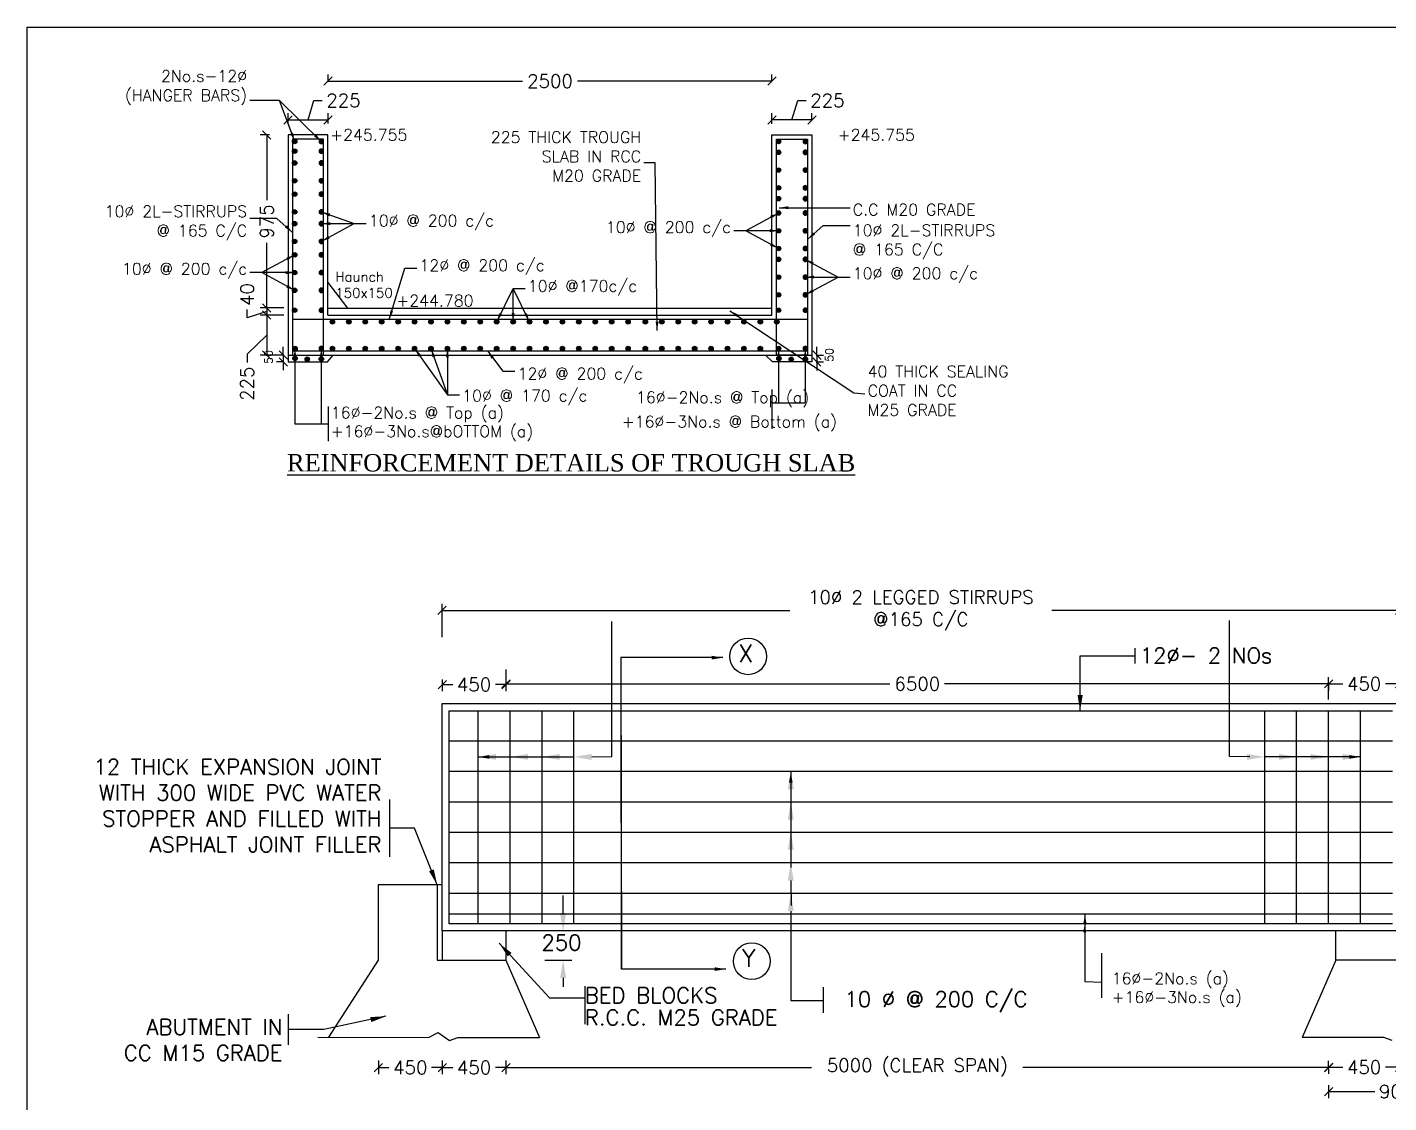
# Model space of a CAD drawing. Header units: inches. Extents: x 97621 to 324919, y -325081 to 89240.
# Drawn here: x 145429 to 160764, y -98188 to -86076 of the extents above; entities that cross this region are included whole.
import ezdxf
from ezdxf.enums import TextEntityAlignment as Align

# ---------------------------------------------------------------- set-up
doc = ezdxf.new("R2010")
doc.units = ezdxf.units.IN
doc.header["$LTSCALE"] = 100
doc.header["$MEASUREMENT"] = 0
doc.header["$PDMODE"] = 3
for name, color, linetype in [('Dim', 7, 'Continuous'), ('ren', 7, 'Continuous'), ('Text', 7, 'Continuous')]:
    doc.layers.add(name, color=color, linetype=linetype)
doc.styles.add('ARIAL', font='times.ttf')
doc.styles.add('ROMANS', font='romans')
doc.dimstyles.new('ISO-25', dxfattribs={"dimscale": 50, "dimtxt": 2.5, "dimasz": 2.5, "dimexe": 1.25, "dimexo": 0.625, "dimtad": 1, "dimtxsty": 'ROMANS', "dimcen": 2.5, "dimadec": 0, "dimazin": 0, "dimtfac": 1, "dimtmove": 0, "dimatfit": 3, "dimfxl": 1, "dimarcsym": 0})
doc.dimstyles.new('Raj-50', dxfattribs={"dimscale": 50, "dimtxt": 2, "dimasz": 1.25, "dimexe": 1, "dimexo": 0.625, "dimtad": 0, "dimtxsty": 'ROMANS', "dimblk": 'OBLIQUE', "dimcen": 1.25, "dimclrd": 256, "dimclre": 256, "dimclrt": 256, "dimadec": 0, "dimazin": 0, "dimtfac": 1, "dimtmove": 1, "dimatfit": 3, "dimfxl": 1, "dimlwd": -1, "dimlwe": -1, "dimarcsym": 0})
doc.dimstyles.new('Raj-75', dxfattribs={"dimscale": 75, "dimtxt": 2, "dimasz": 1.25, "dimexe": 1, "dimexo": 0.625, "dimtad": 0, "dimtxsty": 'ROMANS', "dimblk": 'OBLIQUE', "dimcen": 1.25, "dimclrd": 256, "dimclre": 256, "dimclrt": 256, "dimadec": 0, "dimazin": 0, "dimtfac": 1, "dimtmove": 1, "dimatfit": 3, "dimfxl": 1, "dimlwd": -1, "dimlwe": -1, "dimarcsym": 0})

# ---------------------------------------------------------------- blocks, each defined once
blk = doc.blocks.new('_Oblique')
at = {"color": 0, "linetype": 'ByBlock', "lineweight": -2}
blk.add_line((-0.5, -0.5), (0.5, 0.5), dxfattribs=at)
blk = doc.blocks.new('*D166')
at = {"layer": 'Defpoints', "color": 0, "transparency": 16777216}
for p in [(7228, 7420), (7948, 7420), (7948, 7293)]:
    blk.add_point(p, dxfattribs=at)
at = {"layer": 'Dim', "transparency": 16777216}
for p, q in [((7228, 7373), (7228, 7218)), ((7948, 7373), (7948, 7218)), ((7228, 7293), (7348, 7293)), ((7948, 7293), (7828, 7293))]:
    blk.add_line(p, q, dxfattribs=at)
at = {"layer": 'Dim', "transparency": 16777216, "xscale": 93.75, "yscale": 93.75, "zscale": 93.75, "rotation": 180}
blk.add_blockref('_Oblique', (7228, 7293), dxfattribs=at)
at = {"layer": 'Dim', "transparency": 16777216, "xscale": 93.75, "yscale": 93.75, "zscale": 93.75}
blk.add_blockref('_Oblique', (7948, 7293), dxfattribs=at)
at = {"layer": 'Dim', "transparency": 16777216, "insert": (7588, 7293), "char_height": 150, "attachment_point": 5, "style": 'ROMANS'}
blk.add_mtext('450', dxfattribs=at)
blk = doc.blocks.new('*D167')
at = {"layer": 'Defpoints', "color": 0, "transparency": 16777216}
for p in [(7948, 7395), (8665, 7420), (8665, 7293)]:
    blk.add_point(p, dxfattribs=at)
at = {"layer": 'Dim', "transparency": 16777216}
for p, q in [((8665, 7373), (8665, 7218)), ((7948, 7348), (7948, 7218)), ((7948, 7293), (8067, 7293)), ((8665, 7293), (8546, 7293))]:
    blk.add_line(p, q, dxfattribs=at)
at = {"layer": 'Dim', "transparency": 16777216, "xscale": 93.75, "yscale": 93.75, "zscale": 93.75, "rotation": 180}
blk.add_blockref('_Oblique', (7948, 7293), dxfattribs=at)
at = {"layer": 'Dim', "transparency": 16777216, "xscale": 93.75, "yscale": 93.75, "zscale": 93.75}
blk.add_blockref('_Oblique', (8665, 7293), dxfattribs=at)
at = {"layer": 'Dim', "transparency": 16777216, "insert": (8306, 7293), "char_height": 150, "attachment_point": 5, "style": 'ROMANS'}
blk.add_mtext('450', dxfattribs=at)
blk = doc.blocks.new('*D168')
at = {"layer": 'Defpoints', "color": 0, "transparency": 16777216}
for p in [(17930, 11664), (18730, 11741), (18730, 11614)]:
    blk.add_point(p, dxfattribs=at)
at = {"layer": 'Dim', "transparency": 16777216}
for p, q in [((18730, 11694), (18730, 11539)), ((17930, 11617), (17930, 11539)), ((17930, 11614), (18091, 11614)), ((18730, 11614), (18570, 11614))]:
    blk.add_line(p, q, dxfattribs=at)
at = {"layer": 'Dim', "transparency": 16777216, "xscale": 93.75, "yscale": 93.75, "zscale": 93.75, "rotation": 180}
blk.add_blockref('_Oblique', (17930, 11614), dxfattribs=at)
at = {"layer": 'Dim', "transparency": 16777216, "xscale": 93.75, "yscale": 93.75, "zscale": 93.75}
blk.add_blockref('_Oblique', (18730, 11614), dxfattribs=at)
at = {"layer": 'Dim', "transparency": 16777216, "insert": (18330, 11614), "char_height": 150, "attachment_point": 5, "style": 'ROMANS'}
blk.add_mtext('450', dxfattribs=at)
blk = doc.blocks.new('*D169')
at = {"layer": 'Defpoints', "color": 0, "transparency": 16777216}
for p in [(18730, 7361), (17930, 7330), (18730, 7296)]:
    blk.add_point(p, dxfattribs=at)
at = {"layer": 'Dim', "transparency": 16777216}
for p, q in [((17930, 7296), (18091, 7296)), ((17930, 7283), (17930, 7221)), ((18730, 7296), (18570, 7296)), ((18730, 7314), (18730, 7221))]:
    blk.add_line(p, q, dxfattribs=at)
at = {"layer": 'Dim', "transparency": 16777216, "xscale": 93.75, "yscale": 93.75, "zscale": 93.75, "rotation": 180}
blk.add_blockref('_Oblique', (17930, 7296), dxfattribs=at)
at = {"layer": 'Dim', "transparency": 16777216, "xscale": 93.75, "yscale": 93.75, "zscale": 93.75}
blk.add_blockref('_Oblique', (18730, 7296), dxfattribs=at)
at = {"layer": 'Dim', "transparency": 16777216, "insert": (18330, 7296), "char_height": 150, "attachment_point": 5, "style": 'ROMANS'}
blk.add_mtext('450', dxfattribs=at)
blk = doc.blocks.new('*D170')
at = {"layer": 'Defpoints', "color": 0, "transparency": 16777216}
for p in [(8665, 11824), (17930, 11614), (17930, 11392)]:
    blk.add_point(p, dxfattribs=at)
at = {"layer": 'Dim', "transparency": 16777216}
for p, q in [((8665, 11777), (8665, 11539)), ((17930, 11438), (17930, 11689)), ((8665, 11614), (12990, 11614)), ((17930, 11614), (13605, 11614))]:
    blk.add_line(p, q, dxfattribs=at)
at = {"layer": 'Dim', "transparency": 16777216, "xscale": 93.75, "yscale": 93.75, "zscale": 93.75, "rotation": 180}
blk.add_blockref('_Oblique', (8665, 11614), dxfattribs=at)
at = {"layer": 'Dim', "transparency": 16777216, "xscale": 93.75, "yscale": 93.75, "zscale": 93.75}
blk.add_blockref('_Oblique', (17930, 11614), dxfattribs=at)
at = {"layer": 'Dim', "transparency": 16777216, "insert": (13298, 11614), "char_height": 150, "attachment_point": 5, "style": 'ROMANS'}
blk.add_mtext('6500', dxfattribs=at)
blk = doc.blocks.new('*D171')
at = {"layer": 'Defpoints', "color": 0, "transparency": 16777216}
for p in [(7948, 11710), (8665, 11710), (8665, 11606)]:
    blk.add_point(p, dxfattribs=at)
at = {"layer": 'Dim', "transparency": 16777216}
for p, q in [((7948, 11663), (7948, 11531)), ((8665, 11663), (8665, 11531)), ((7948, 11606), (8067, 11606)), ((8665, 11606), (8546, 11606))]:
    blk.add_line(p, q, dxfattribs=at)
at = {"layer": 'Dim', "transparency": 16777216, "xscale": 93.75, "yscale": 93.75, "zscale": 93.75, "rotation": 180}
blk.add_blockref('_Oblique', (7948, 11606), dxfattribs=at)
at = {"layer": 'Dim', "transparency": 16777216, "xscale": 93.75, "yscale": 93.75, "zscale": 93.75}
blk.add_blockref('_Oblique', (8665, 11606), dxfattribs=at)
at = {"layer": 'Dim', "transparency": 16777216, "insert": (8306, 11606), "char_height": 150, "attachment_point": 5, "style": 'ROMANS'}
blk.add_mtext('450', dxfattribs=at)
blk = doc.blocks.new('*D173')
at = {"layer": 'Defpoints', "color": 0, "transparency": 16777216}
for p in [(8665, 7293), (17930, 7293), (17930, 7228)]:
    blk.add_point(p, dxfattribs=at)
at = {"layer": 'Dim', "transparency": 16777216}
for p, q in [((17930, 7275), (17930, 7368)), ((8665, 7293), (12108, 7293)), ((8665, 7246), (8665, 7218)), ((17930, 7293), (14487, 7293))]:
    blk.add_line(p, q, dxfattribs=at)
at = {"layer": 'Dim', "transparency": 16777216, "xscale": 93.75, "yscale": 93.75, "zscale": 93.75, "rotation": 180}
blk.add_blockref('_Oblique', (8665, 7293), dxfattribs=at)
at = {"layer": 'Dim', "transparency": 16777216, "xscale": 93.75, "yscale": 93.75, "zscale": 93.75}
blk.add_blockref('_Oblique', (17930, 7293), dxfattribs=at)
at = {"layer": 'Dim', "transparency": 16777216, "insert": (13298, 7293), "char_height": 150, "attachment_point": 5, "style": 'ROMANS'}
blk.add_mtext('5000 (CLEAR SPAN)', dxfattribs=at)
blk = doc.blocks.new('*D174')
at = {"layer": 'Defpoints', "color": 0, "transparency": 16777216}
for p in [(19450, 7304), (17930, 7139), (19450, 7022)]:
    blk.add_point(p, dxfattribs=at)
at = {"layer": 'Dim', "transparency": 16777216}
for p, q in [((19450, 7257), (19450, 6947)), ((17930, 7093), (17930, 6947)), ((17930, 7022), (18451, 7022)), ((19450, 7022), (18930, 7022))]:
    blk.add_line(p, q, dxfattribs=at)
at = {"layer": 'Dim', "transparency": 16777216, "xscale": 93.75, "yscale": 93.75, "zscale": 93.75, "rotation": 180}
blk.add_blockref('_Oblique', (17930, 7022), dxfattribs=at)
at = {"layer": 'Dim', "transparency": 16777216, "xscale": 93.75, "yscale": 93.75, "zscale": 93.75}
blk.add_blockref('_Oblique', (19450, 7022), dxfattribs=at)
at = {"layer": 'Dim', "transparency": 16777216, "insert": (18690, 7022), "char_height": 150, "attachment_point": 5, "style": 'ROMANS'}
blk.add_mtext('900', dxfattribs=at)
blk = doc.blocks.new('*D175')
at = {"layer": 'Defpoints', "color": 0, "transparency": 16777216}
for p in [(7945, 12441), (7945, 12092), (18730, 12066)]:
    blk.add_point(p, dxfattribs=at)
at = {"layer": 'Dim', "transparency": 16777216}
for p, q in [((7945, 12139), (7945, 12516)), ((7945, 12441), (11862, 12441)), ((18730, 12441), (14813, 12441)), ((18730, 12113), (18730, 12516))]:
    blk.add_line(p, q, dxfattribs=at)
at = {"layer": 'Dim', "transparency": 16777216, "xscale": 93.75, "yscale": 93.75, "zscale": 93.75, "rotation": 180}
blk.add_blockref('_Oblique', (7945, 12441), dxfattribs=at)
at = {"layer": 'Dim', "transparency": 16777216, "xscale": 93.75, "yscale": 93.75, "zscale": 93.75}
blk.add_blockref('_Oblique', (18730, 12441), dxfattribs=at)
at = {"layer": 'Dim', "transparency": 16777216, "insert": (13338, 12441), "char_height": 150, "attachment_point": 5, "style": 'ROMANS'}
blk.add_mtext('10%%C 2 LEGGED STIRRUPS\\P@165 C/C ', dxfattribs=at)
blk = doc.blocks.new('*D16')
at = {"layer": 'Defpoints', "color": 0, "transparency": 16777216}
for p in [(148367, -87212), (148817, -87120), (148817, -87207)]:
    blk.add_point(p, dxfattribs=at)
at = {"layer": 'Dim', "transparency": 16777216}
for p, q in [((148592, -87120), (148658, -86900)), ((148658, -86900), (148752, -86900)), ((148367, -87165), (148367, -87045)), ((148817, -87160), (148817, -87045)), ((148367, -87120), (148817, -87120))]:
    blk.add_line(p, q, dxfattribs=at)
at = {"layer": 'Dim', "transparency": 16777216, "xscale": 93.75, "yscale": 93.75, "zscale": 93.75, "rotation": 180}
blk.add_blockref('_Oblique', (148367, -87120), dxfattribs=at)
at = {"layer": 'Dim', "transparency": 16777216, "xscale": 93.75, "yscale": 93.75, "zscale": 93.75}
blk.add_blockref('_Oblique', (148817, -87120), dxfattribs=at)
at = {"layer": 'Dim', "transparency": 16777216, "insert": (148991, -86900), "char_height": 150, "attachment_point": 5, "style": 'ROMANS'}
blk.add_mtext('225', dxfattribs=at)
blk = doc.blocks.new('*D17')
at = {"layer": 'Defpoints', "color": 0, "transparency": 16777216}
for p in [(153817, -87120), (153817, -87210), (154267, -87164)]:
    blk.add_point(p, dxfattribs=at)
at = {"layer": 'Dim', "transparency": 16777216}
for p, q in [((154042, -87120), (154108, -86900)), ((154108, -86900), (154202, -86900)), ((153817, -87163), (153817, -87045)), ((154267, -87117), (154267, -87045)), ((154267, -87120), (153817, -87120))]:
    blk.add_line(p, q, dxfattribs=at)
at = {"layer": 'Dim', "transparency": 16777216, "xscale": 93.75, "yscale": 93.75, "zscale": 93.75, "rotation": 180}
blk.add_blockref('_Oblique', (153817, -87120), dxfattribs=at)
at = {"layer": 'Dim', "transparency": 16777216, "xscale": 93.75, "yscale": 93.75, "zscale": 93.75}
blk.add_blockref('_Oblique', (154267, -87120), dxfattribs=at)
at = {"layer": 'Dim', "transparency": 16777216, "insert": (154441, -86900), "char_height": 150, "attachment_point": 5, "style": 'ROMANS'}
blk.add_mtext('225', dxfattribs=at)
blk = doc.blocks.new('*D18')
at = {"layer": 'Defpoints', "color": 0, "transparency": 16777216}
for p in [(148127, -87288), (148206, -87288), (148280, -89238)]:
    blk.add_point(p, dxfattribs=at)
at = {"layer": 'Dim', "transparency": 16777216}
for p, q in [((148159, -87288), (148052, -87288)), ((148127, -87288), (148127, -88024)), ((148127, -89238), (148127, -88503)), ((148233, -89238), (148052, -89238))]:
    blk.add_line(p, q, dxfattribs=at)
at = {"layer": 'Dim', "transparency": 16777216, "xscale": 93.75, "yscale": 93.75, "zscale": 93.75}
for p, rotation in [((148127, -87288), 90), ((148127, -89238), 270)]:
    blk.add_blockref('_Oblique', p, dxfattribs=dict(at, rotation=rotation))
at = {"layer": 'Dim', "transparency": 16777216, "insert": (148127, -88263), "char_height": 150, "attachment_point": 5, "rotation": 90, "style": 'ROMANS'}
blk.add_mtext('975', dxfattribs=at)
blk = doc.blocks.new('*D19')
at = {"layer": 'Defpoints', "color": 0, "transparency": 16777216}
for p in [(148367, -89238), (148127, -89318), (148367, -89318)]:
    blk.add_point(p, dxfattribs=at)
at = {"layer": 'Dim', "transparency": 16777216}
for p, q in [((148320, -89238), (148052, -89238)), ((148127, -89238), (148127, -89145)), ((148127, -89238), (148127, -89318)), ((148127, -89238), (148127, -89318)), ((147906, -89350), (147906, -89256)), ((148127, -89278), (147906, -89350)), ((148320, -89318), (148052, -89318)), ((148127, -89318), (148127, -89412))]:
    blk.add_line(p, q, dxfattribs=at)
at = {"layer": 'Dim', "transparency": 16777216, "xscale": 93.75, "yscale": 93.75, "zscale": 93.75}
for p, rotation in [((148127, -89238), 270), ((148127, -89318), 90)]:
    blk.add_blockref('_Oblique', p, dxfattribs=dict(at, rotation=rotation))
at = {"layer": 'Dim', "transparency": 16777216, "insert": (147906, -89087), "char_height": 150, "attachment_point": 5, "rotation": 90, "style": 'ROMANS'}
blk.add_mtext('40', dxfattribs=at)
blk = doc.blocks.new('*D20')
at = {"layer": 'Defpoints', "color": 0, "transparency": 16777216}
for p in [(148367, -89318), (148127, -89768), (148367, -89768)]:
    blk.add_point(p, dxfattribs=at)
at = {"layer": 'Dim', "transparency": 16777216}
for p, q in [((148320, -89318), (148052, -89318)), ((148127, -89318), (148127, -89768)), ((148127, -89543), (147906, -89758)), ((147906, -89758), (147906, -89852)), ((148320, -89768), (148052, -89768))]:
    blk.add_line(p, q, dxfattribs=at)
at = {"layer": 'Dim', "transparency": 16777216, "xscale": 93.75, "yscale": 93.75, "zscale": 93.75}
for p, rotation in [((148127, -89318), 90), ((148127, -89768), 270)]:
    blk.add_blockref('_Oblique', p, dxfattribs=dict(at, rotation=rotation))
at = {"layer": 'Dim', "transparency": 16777216, "insert": (147906, -90091), "char_height": 150, "attachment_point": 5, "rotation": 90, "style": 'ROMANS'}
blk.add_mtext('225', dxfattribs=at)
blk = doc.blocks.new('A$C499103CF')
at = {"ltscale": 5}
h = blk.add_hatch(color=256, dxfattribs=at)
edge = h.paths.add_edge_path()
edge.add_arc((0, 0), 25, 0, 360)
blk.add_circle((0, 0), 25, dxfattribs=at)
blk = doc.blocks.new('*D91')
at = {"layer": 'Defpoints', "color": 0, "transparency": 16777216}
for p in [(148817, -86726), (153817, -86682), (153817, -86726)]:
    blk.add_point(p, dxfattribs=at)
at = {"layer": 'Dim', "transparency": 16777216}
for p, q in [((148817, -86680), (148817, -86607)), ((153817, -86680), (153817, -86607)), ((148817, -86682), (151006, -86682)), ((153817, -86682), (151628, -86682))]:
    blk.add_line(p, q, dxfattribs=at)
at = {"layer": 'Dim', "transparency": 16777216, "xscale": 93.75, "yscale": 93.75, "zscale": 93.75, "rotation": 180}
blk.add_blockref('_Oblique', (148817, -86682), dxfattribs=at)
at = {"layer": 'Dim', "transparency": 16777216, "xscale": 93.75, "yscale": 93.75, "zscale": 93.75}
blk.add_blockref('_Oblique', (153817, -86682), dxfattribs=at)
at = {"layer": 'Dim', "transparency": 16777216, "insert": (151317, -86682), "char_height": 150, "attachment_point": 5, "style": 'ROMANS'}
blk.add_mtext('2500', dxfattribs=at)
blk = doc.blocks.new('*D164')
at = {"transparency": 16777216}
for p, q in [((154323, -89769), (154323, -89675)), ((154313, -89846), (154397, -89846)), ((154314, -89769), (154398, -89769)), ((154323, -89769), (154322, -89846)), ((154322, -89846), (154322, -89940))]:
    blk.add_line(p, q, dxfattribs=at)
at = {"layer": 'Defpoints', "color": 0, "transparency": 16777216}
for p in [(154266, -89846), (154267, -89768), (154322, -89846)]:
    blk.add_point(p, dxfattribs=at)
at = {"transparency": 16777216, "xscale": 93.75, "yscale": 93.75, "zscale": 93.75}
for p, rotation in [((154322, -89846), 89.65045216894673), ((154323, -89769), 269.6504521689467)]:
    blk.add_blockref('_Oblique', p, dxfattribs=dict(at, rotation=rotation))
at = {"transparency": 16777216, "insert": (154463, -89766), "char_height": 150, "attachment_point": 5, "rotation": 89.6505, "style": 'ROMANS'}
blk.add_mtext('{\\H0.6x;50}', dxfattribs=at)
blk = doc.blocks.new('*D165')
at = {"transparency": 16777216}
for p, q in [((148313, -89768), (148313, -89675)), ((148320, -89768), (148238, -89768)), ((148320, -89846), (148238, -89846)), ((148313, -89768), (148313, -89846)), ((148313, -89846), (148313, -89939))]:
    blk.add_line(p, q, dxfattribs=at)
at = {"layer": 'Defpoints', "color": 0, "transparency": 16777216}
for p in [(148313, -89846), (148367, -89768), (148367, -89846)]:
    blk.add_point(p, dxfattribs=at)
at = {"transparency": 16777216, "xscale": 93.75, "yscale": 93.75, "zscale": 93.75}
for p, rotation in [((148313, -89768), 270), ((148313, -89846), 90)]:
    blk.add_blockref('_Oblique', p, dxfattribs=dict(at, rotation=rotation))
at = {"transparency": 16777216, "insert": (148148, -89790), "char_height": 150, "attachment_point": 5, "rotation": 90, "style": 'ROMANS'}
blk.add_mtext('{\\H0.6x;50}', dxfattribs=at)
blk = doc.blocks.new('A$C69273466')
at = {"color": 0}
for p, q in [((7944.967, 8831.569), (7944.967, 11391.569)), ((7944.967, 11391.569), (18730.422, 11391.569)), ((7944.967, 11391.569), (18730.422, 11391.569)), ((7224.967, 9351.569), (7224.967, 8502.767)), ((7949.947, 9351.569), (7224.967, 9351.569)), ((7890.137, 9351.569), (7890.137, 8502.767)), ((18730.422, 8831.569), (7944.967, 8831.569)), ((7944.967, 8831.569), (7944.967, 8502.767)), ((8664.967, 8831.569), (8664.967, 8502.767)), ((7224.967, 8502.767), (6665.098, 7633.389)), ((7890.137, 8502.767), (8664.967, 8502.767)), ((8664.967, 8502.767), (9043.985, 7632.304)), ((18010.422, 8502.767), (17631.404, 7632.304)), ((18785.252, 8502.767), (18010.422, 8502.767)), ((7793.502, 7632.304), (7900.129, 7686.046)), ((7900.129, 7686.046), (8028.537, 7597.447)), ((6547.278, 7633.389), (7793.502, 7632.304)), ((8028.537, 7597.447), (8124.022, 7632.304)), ((8124.022, 7632.304), (9043.985, 7632.304)), ((18551.367, 7632.304), (17631.404, 7632.304)), ((18646.852, 7597.447), (18551.367, 7632.304))]:
    blk.add_line(p, q, dxfattribs=at)
at = {"color": 0, "ltscale": 5}
blk.add_line((18010.422, 8502.767), (18010.422, 8831.569), dxfattribs=at)
at = {"layer": 'Dim'}
for p, q in [((9859.513, 10793.995), (9859.513, 12314.949)), ((16815.876, 10793.995), (16815.876, 12325.663)), ((15751.323, 11841.776), (15751.323, 12017.146)), ((9631.457, 10791.104), (9859.513, 10793.995)), ((17043.932, 10791.104), (16815.876, 10793.995)), ((7355.873, 9667.143), (7355.873, 10311.572)), ((11873.227, 9397.666), (11876.117, 9117.794)), ((9308.926, 9031.569), (9308.926, 9231.569)), ((11873.227, 9055.534), (11873.227, 8047.62)), ((9101.946, 8502.767), (9408.926, 8502.767)), ((15375.123, 8076.043), (15375.123, 8579.98)), ((9308.926, 8302.767), (9308.926, 8202.767)), ((9554.282, 8210.882), (9554.282, 7779.422)), ((12236.356, 8196.126), (12236.356, 7907.801)), ((11873.227, 8047.62), (12236.356, 8047.62)), ((6216.884, 7546.998), (6216.884, 7895.361))]:
    blk.add_line(p, q, dxfattribs=at)
for points in [[(8551.457, 10791.104), (9071.457, 10791.104), (9431.457, 10791.104)], [(18090.422, 10791.104), (17570.422, 10791.104), (17210.422, 10791.104)], [(11873.227, 10425.849), (11873.227, 9905.849), (11873.227, 9545.849)], [(15186.118, 9018.463), (15185.883, 8261.418), (15375.123, 8253.098)]]:
    blk.add_lwpolyline(points, dxfattribs=at)
for centre in [(11392.49, 11923.26), (11433.797, 8491.049)]:
    blk.add_circle(centre, 206.457, dxfattribs=at)
for points in [[(8551.457, 10757.771), (8351.457, 10791.104), (8551.457, 10824.438)], [(8915.193, 10757.771), (8715.193, 10791.104), (8915.193, 10824.438)], [(9271.457, 10757.771), (9071.457, 10791.104), (9271.457, 10824.438)], [(9631.457, 10757.771), (9431.457, 10791.104), (9631.457, 10824.438)], [(17010.422, 10757.771), (17210.422, 10791.104), (17010.422, 10824.438)], [(17370.422, 10757.771), (17570.422, 10791.104), (17370.422, 10824.438)], [(17726.686, 10757.771), (17926.686, 10791.104), (17726.686, 10824.438)], [(18090.422, 10757.771), (18290.422, 10791.104), (18090.422, 10824.438)], [(11839.894, 10425.849), (11873.227, 10625.849), (11906.56, 10425.849)], [(11839.894, 10085.143), (11873.227, 10285.143), (11906.56, 10085.143)], [(11839.894, 9746.151), (11873.227, 9946.151), (11906.56, 9746.151)], [(11839.894, 9397.666), (11873.227, 9597.666), (11906.56, 9397.666)], [(11839.894, 9055.534), (11873.227, 9255.534), (11906.56, 9055.534)], [(9275.592, 9031.569), (9342.259, 9031.569), (9308.926, 8831.569)], [(15167.045, 8814.854), (15183.711, 8914.854), (15200.378, 8814.854)], [(15169.154, 8920.245), (15185.821, 9020.245), (15202.487, 8920.245)], [(9275.592, 8302.767), (9342.259, 8302.767), (9308.926, 8502.767)]]:
    blk.add_solid(points, dxfattribs=at)
at = {"layer": 'ren', "ltscale": 5}
for p, q in [((8024.967, 8911.569), (8024.967, 11311.569)), ((8024.967, 11311.569), (18650.422, 11311.569)), ((8351.457, 8911.569), (8351.457, 11311.569)), ((8711.457, 8911.569), (8711.457, 11311.569)), ((9071.457, 8911.569), (9071.457, 11311.569)), ((9431.457, 8911.569), (9431.457, 11311.569)), ((17210.422, 8911.569), (17210.422, 11311.569)), ((17570.422, 8911.569), (17570.422, 11311.569)), ((17930.422, 8911.569), (17930.422, 11311.569)), ((18290.422, 8911.569), (18290.422, 11311.569)), ((18650.422, 10968.705), (8024.967, 10968.705)), ((18650.422, 10625.849), (8024.967, 10625.849)), ((18650.422, 10282.993), (8024.967, 10282.993)), ((18650.422, 9940.137), (8024.967, 9940.137)), ((18650.422, 9597.281), (8024.967, 9597.281)), ((18650.422, 9254.425), (8024.967, 9254.425)), ((18650.422, 9018.463), (8024.967, 9018.463)), ((18650.422, 8911.569), (8024.967, 8911.569))]:
    blk.add_line(p, q, dxfattribs=at)
at = {"layer": 'Dim', "char_height": 200, "attachment_point": 1, "style": 'ROMANS'}
for s, insert in [('{\\Fsimplex.shx;X}', (11282.034, 12057.507)), ('{\\Fsimplex.shx;Y}', (11323.341, 8625.296))]:
    blk.add_mtext(s, dxfattribs=dict(at, insert=insert))
at = {"layer": 'Dim', "color": 7, "ltscale": 5, "char_height": 130, "attachment_point": 7, "style": 'ROMANS'}
for s, insert in [('16%%C-2No.s (a)', (15487.556, 8187.824)), ('+16%%C-3No.s (a)', (15487.556, 7976.752))]:
    blk.add_mtext(s, dxfattribs=dict(at, insert=insert))
at = {"layer": 'Text', "style": 'ROMANS'}
for s, p in [('BED BLOCKS', (9555.177, 8018.513)), ('R.C.C. M25 GRADE', (9555.177, 7769.499))]:
    blk.add_text(s, height=175, dxfattribs=at).set_placement(p)
at = {"layer": 'Text', "char_height": 175, "style": 'ROMANS'}
for s, insert, attachment_point in [('{\\Fsimplex|c0;12%%C- 2 NOs}', (15803.865, 12021.008), 1), ('{\\Fsimplex|c0;12 THICK EXPANSION JOINT\\PWITH 300 WIDE PVC WATER\\PSTOPPER AND FILLED WITH\\PASPHALT JOINT FILLER}', (7261.691, 9716.835), 9), ('250', (9514.719, 8612.27), 9), ('{\\Fsimplex|c0;10 %%C @ 200 C/C}', (14540.071, 7916.526), 9), ('{\\Fsimplex.shx|c1;ABUTMENT IN\\PCC M1\\Fsimplex.shx|c0;5\\Fsimplex.shx|c1; GRADE}', (6148.174, 7836.752), 3)]:
    blk.add_mtext(s, dxfattribs=dict(at, insert=insert, attachment_point=attachment_point))
at = {"layer": 'Dim'}
for base, p1, p2, text, picture, middle in [((7944.967, 12441.039), (18730.422, 12066.364), (7944.967, 12091.756), '10%%C 2 LEGGED STIRRUPS\\P@165 C/C ', '*D175', (13337.695, 12441.039)), ((17930.422, 11613.783), (8664.967, 11823.578), (17930.422, 11391.569), '6500', '*D170', (13297.695, 11613.783)), ((8664.967, 11606.329), (7947.896, 11709.793), (8664.967, 11709.793), '450', '*D171', (8306.432, 11606.329)), ((18730.422, 11613.783), (17930.422, 11663.783), (18730.422, 11740.684), '450', '*D168', (18330.422, 11613.783)), ((17930.422, 7292.817), (8664.967, 7292.817), (17930.422, 7228.132), '5000 (CLEAR SPAN)', '*D173', (13297.695, 7292.817)), ((7947.896, 7292.817), (7227.896, 7419.718), (7947.896, 7419.718), '450', '*D166', (7587.896, 7292.817)), ((8664.967, 7292.817), (7947.896, 7394.718), (8664.967, 7419.718), '450', '*D167', (8306.432, 7292.817)), ((18730.422, 7295.536), (17930.422, 7329.969), (18730.422, 7360.779), '450', '*D169', (18330.422, 7295.536)), ((19450.422, 7021.74), (17930.422, 7139.399), (19450.422, 7303.869), '900', '*D174', (18690.422, 7021.74))]:
    dim = blk.add_linear_dim(base=base, p1=p1, p2=p2, text=text, dimstyle='Raj-75', override={"dimfxl": 150}, dxfattribs=at)
    dim.commit()
    dim.dimension.update_dxf_attribs({"geometry": picture, "text_midpoint": middle})
for points, override in [([(11108.371, 11909.109), (9960.747, 11909.109), (9967.398, 8401.146)], {"dimgap": 0.625, "dimtad": 0}), ([(15131.718, 11311.569), (15131.718, 11929.461), (15751.323, 11929.461)], {"dimasz": 3.5, "dimtad": 0}), ([(11141.968, 8401.146), (9967.398, 8401.146), (9962.009, 11691.27)], {"dimgap": 0.625, "dimtad": 0}), ([(8351.457, 10791.104), (8711.457, 10791.104), (9071.457, 10791.104)], {"dimgap": 0.625, "dimtad": 0}), ([(18290.422, 10791.104), (17930.422, 10791.104), (17570.422, 10791.104)], {"dimgap": 0.625, "dimtad": 0}), ([(11873.227, 10625.849), (11873.227, 10265.849), (11873.227, 9905.849)], {"dimgap": 0.625, "dimtad": 0}), ([(7890.137, 9351.569), (7636.797, 9989.358), (7355.873, 9989.358)], {"dimasz": 3.5, "dimtad": 0}), ([(8587.973, 8692.422), (9155.374, 8078.291), (9554.282, 8078.291)], {"dimasz": 3.5, "dimgap": 0.625, "dimtad": 0}), ([(7313.2, 7869.602), (6615.792, 7721.18), (6216.884, 7721.18)], {"dimasz": 3.5, "dimtad": 0})]:
    blk.add_leader(points, dimstyle='ISO-25', override=override, dxfattribs=at)

msp = doc.modelspace()

# ---------------------------------------------------------------- linework, layer by layer
at = {"color": 7, "ltscale": 5}
for p, q in [((148816.692, -87288.468), (148366.692, -87288.468)), ((148366.692, -87288.468), (148366.692, -89768.468)), ((148816.692, -89318.468), (148816.692, -87288.468)), ((153816.692, -89318.468), (153816.692, -87288.468)), ((153816.692, -87288.468), (154266.692, -87288.468)), ((153816.692, -89318.468), (153816.692, -87288.468)), ((154266.692, -87288.468), (154266.692, -89768.468)), ((148816.692, -89238.468), (153816.692, -89238.468)), ((148816.692, -89318.468), (153816.692, -89318.468)), ((148366.692, -89768.468), (154266.692, -89768.468))]:
    msp.add_line(p, q, dxfattribs=at)
for p, q in [((148816.692, -88950.587), (149036.052, -89238.468)), ((148366.692, -89768.468), (148366.692, -89845.624)), ((148366.692, -89845.624), (148810.292, -89845.624)), ((148810.292, -89845.624), (148873.652, -89768.468)), ((153821.291, -89845.624), (153745.327, -89768.468)), ((154266.221, -89845.624), (153821.291, -89845.624)), ((154266.221, -89768.468), (154266.221, -89845.624))]:
    msp.add_line(p, q)
at = {"layer": 'Dim', "color": 7, "ltscale": 5}
for p, q in [((153814.231, -90157.267), (153814.231, -90600.024)), ((148819.153, -90348.152), (148819.153, -90739.49))]:
    msp.add_line(p, q, dxfattribs=at)
at = {"layer": 'Dim', "color": 7}
for p, q in [((153814.231, -90307.854), (154191.692, -90307.854)), ((148819.153, -90545.633), (148444.817, -90545.633))]:
    msp.add_line(p, q, dxfattribs=at)
at = {"layer": 'Dim'}
msp.add_lwpolyline([(145429.423, -86076.127), (178465.548, -86076.127), (178465.548, -108899.483), (145429.423, -108899.483)], close=True, dxfattribs=at)
at = {"layer": 'ren', "color": 7, "ltscale": 5}
for p, q in [((148416.692, -89365.353), (154216.692, -89365.353)), ((148416.692, -89720.165), (154216.692, -89720.165))]:
    msp.add_line(p, q, dxfattribs=at)
for points in [[(148766.692, -89768.468), (148766.692, -87338.468), (148416.692, -87338.468), (148416.692, -89768.468)], [(153866.692, -89768.468), (153866.692, -87338.468), (154216.692, -87338.468), (154216.692, -89768.468)]]:
    msp.add_lwpolyline(points, close=True, dxfattribs=at)

# ---------------------------------------------------------------- block references
at = {"layer": 'Dim', "color": 7}
msp.add_blockref('A$C69273466', (142155.806, -105084.506), dxfattribs=at)
at = {"layer": 'ren', "color": 7, "ltscale": 5}
for p in [(148441.692, -87363.468), (153891.692, -87363.468), (148441.692, -87472.405), (153891.692, -87484.809), (148441.692, -87604.583), (153891.692, -87684.809), (148441.692, -87804.583), (153891.692, -87884.809), (148441.692, -87955.962), (153891.692, -88006.617), (148441.692, -88155.962), (153891.692, -88168.366), (148441.692, -88288.14), (148441.692, -88488.14), (153891.692, -88368.366), (148441.692, -88639.519), (153891.692, -88568.366), (153891.692, -88690.174), (148441.692, -88839.519), (153891.692, -88890.174), (148441.692, -89039.519), (153891.692, -89090.174), (148441.692, -89263.468), (153891.692, -89263.468), (148866.692, -89393.468), (149051.692, -89393.468), (149236.692, -89393.468), (149421.692, -89393.468), (149606.692, -89393.468), (149791.692, -89393.468), (149976.692, -89393.468), (150161.692, -89393.468), (150346.692, -89393.468), (150531.692, -89393.468), (150716.692, -89393.468), (150901.692, -89393.468), (151086.692, -89393.468), (151271.692, -89393.468), (151456.692, -89393.468), (151641.692, -89393.468), (151826.692, -89393.468), (152011.692, -89393.468), (152196.692, -89393.468), (152391.201, -89393.468), (152576.201, -89393.468), (152761.201, -89393.468), (152946.201, -89393.468), (153131.201, -89393.468), (153316.201, -89393.468), (153501.201, -89393.468), (153686.201, -89393.468), (153871.201, -89393.468), (148444.817, -89693.468), (148866.692, -89693.468), (149051.692, -89693.468), (149236.692, -89693.468), (149421.692, -89693.468), (149606.692, -89693.468), (149791.692, -89693.468), (149976.692, -89693.468), (150161.692, -89693.468), (150346.692, -89693.468), (150531.692, -89693.468), (150716.692, -89693.468), (150901.692, -89693.468), (151086.692, -89693.468), (151271.692, -89693.468), (151456.692, -89693.468), (151641.692, -89693.468), (151826.692, -89693.468), (152011.692, -89693.468), (152196.692, -89693.468), (152391.201, -89693.468), (152576.201, -89693.468), (152761.201, -89693.468), (152946.201, -89693.468), (153131.201, -89693.468), (153316.201, -89693.468), (153501.201, -89693.468), (153686.201, -89693.468), (153891.692, -89693.468), (148444.817, -89804.769), (148583.261, -89813.765), (148741.692, -89811.966), (153895.454, -89807.006), (154033.898, -89816.002), (154192.329, -89814.203)]:
    msp.add_blockref('A$C499103CF', p, dxfattribs=at)
at = {"layer": 'ren', "color": 7, "ltscale": 5, "xscale": -1}
for p in [(148741.692, -87363.468), (154191.692, -87363.468), (148741.692, -87472.405), (154191.692, -87484.809), (148741.692, -87604.583), (154191.692, -87684.809), (148741.692, -87804.583), (154191.692, -87884.809), (148741.692, -87955.962), (154191.692, -88006.617), (148741.692, -88155.962), (154191.692, -88168.366), (148741.692, -88288.14), (148741.692, -88488.14), (154191.692, -88368.366), (148741.692, -88639.519), (154191.692, -88568.366), (154191.692, -88690.174), (148741.692, -88839.519), (154191.692, -88890.174), (148741.692, -89039.519), (154191.692, -89090.174), (148741.692, -89263.468), (154191.692, -89263.468), (148741.692, -89693.468), (154191.692, -89693.468)]:
    msp.add_blockref('A$C499103CF', p, dxfattribs=at)

# ---------------------------------------------------------------- texts
at = {"insert": (148899.729, -88829.753), "char_height": 110, "width": 159.56291, "attachment_point": 1, "style": 'ROMANS'}
msp.add_mtext('Haunch 150x150', dxfattribs=at)
at = {"color": 7, "linetype": 'Continuous', "insert": (151555.015, -90882.72), "char_height": 196.5598, "attachment_point": 2, "style": 'ARIAL'}
msp.add_mtext('{\\LREINFORCEMENT DETAILS OF TROUGH SLAB}', dxfattribs=at)
at = {"layer": 'Dim', "color": 7, "ltscale": 5, "style": 'ROMANS'}
for p in [(148841.878, -87288.468), (154557.737, -87288.468)]:
    msp.add_text('+245.755', height=130, dxfattribs=at).set_placement(p, align=Align.MIDDLE_LEFT)
msp.add_text('+244.780', height=130, dxfattribs=at).set_placement((150021.737, -89259.854), align=Align.BOTTOM_CENTER)
at = {"layer": 'Dim', "color": 7, "ltscale": 5, "char_height": 130, "style": 'ROMANS'}
for s, insert, attachment_point in [('2No.s-12%%C\\P(HANGER BARS)', (147906.076, -86950.416), 9), ('225 THICK TROUGH \\PSLAB IN RCC\\PM20 GRADE', (152344.38, -87813.024), 9), ('10%%C 2L-STIRRUPS\\P@ 165 C/C', (147906.076, -88474.615), 9), ('10%%C @ 200 c/c', (149277.308, -88361.841), 7), ('C.C M20 GRADE', (154727.308, -88195.544), 7), ('10%%C @ 200 c/c', (153356.076, -88436.62), 9), ('10%%C 2L-STIRRUPS\\P@ 165 C/C', (154727.308, -88687.74), 7), ('10%%C @ 200 c/c', (147906.076, -88904.757), 9), ('12{\\Fromans.shx|c1;%%C @ }200{\\Fromans.shx|c1; c/c}', (149847.184, -88864.853), 7), ('10%%C @ 200 c/c', (154727.308, -88955.412), 7), ('10{\\Fromans.shx|c1;%%C @}170{\\Fromans.shx|c1;c/c}', (151067.214, -89097.555), 7), ('12%%C @ 200 c/c', (150952.983, -90085.105), 7), ('40 THICK SEALING \\PCOAT IN CC\\PM25 GRADE', (154893.989, -90451.451), 7), ('10%%C @ 170 c/c', (150328.104, -90333.02), 7), ('16%%C-2No.s @ Top (a)', (152285.903, -90353.539), 7), ('16%%C-2No.s @ Top (a)', (148848.645, -90525.107), 7), ('+16%%C-3No.s @ Bottom (a)', (152126.432, -90625.885), 7), ('+16%%C-3No.s@bOTTOM (a)', (148848.645, -90736.179), 7)]:
    msp.add_mtext(s, dxfattribs=dict(at, insert=insert, attachment_point=attachment_point))

# ---------------------------------------------------------------- dimensions: what is measured, and where the dimension line sits
for base, p1, p2, angle, picture, middle, dimtype in [((148312.658, -89845.624), (148366.692, -89768.468), (148366.692, -89845.624), 90, '*D165', (148147.973, -89789.855), 160), ((154322.195, -89845.965), (154266.692, -89768.468), (154266.221, -89845.624), 269.6504522, '*D164', (154462.841, -89766.196), 161)]:
    dim = msp.add_linear_dim(base=base, p1=p1, p2=p2, angle=angle, text='{\\H0.6x;50}', dimstyle='Raj-75', override={"dimfxl": 150})
    dim.commit()
    dim.dimension.update_dxf_attribs({"geometry": picture, "text_midpoint": middle, "dimtype": dimtype})
at = {"layer": 'Dim', "color": 7}
for base, p1, p2, text, picture, middle in [((153816.692, -86681.839), (148816.692, -86726.474), (153816.692, -86726.474), '2500', '*D91', (151316.692, -86681.839)), ((148816.692, -87120.107), (148366.692, -87212.363), (148816.692, -87206.903), '225', '*D16', (148798.411, -86899.795))]:
    dim = msp.add_linear_dim(base=base, p1=p1, p2=p2, text=text, dimstyle='Raj-75', override={"dimfxl": 150}, dxfattribs=at)
    dim.commit()
    dim.dimension.update_dxf_attribs({"geometry": picture, "text_midpoint": middle})
for base, p1, p2, angle, text, picture, middle in [((153816.692, -87120.107), (154266.692, -87163.663), (153816.692, -87210.216), 180, '225', '*D17', (154248.411, -86899.795)), ((148126.587, -87288.468), (148280.105, -89238.468), (148206.014, -87288.468), 90, '975', '*D18', (148126.587, -88263.468))]:
    dim = msp.add_linear_dim(base=base, p1=p1, p2=p2, angle=angle, text=text, dimstyle='Raj-75', override={"dimfxl": 150}, dxfattribs=at)
    dim.commit()
    dim.dimension.update_dxf_attribs({"geometry": picture, "text_midpoint": middle})
for base, p1, p2, text, picture, middle in [((148126.587, -89318.468), (148366.692, -89238.468), (148366.692, -89318.468), '40', '*D19', (147906.274, -89208.883)), ((148126.587, -89768.468), (148366.692, -89318.468), (148366.692, -89768.468), '225', '*D20', (147906.274, -89898.6))]:
    dim = msp.add_linear_dim(base=base, p1=p1, p2=p2, angle=90, text=text, dimstyle='Raj-75', override={"dimfxl": 150}, dxfattribs=at)
    dim.commit()
    dim.dimension.update_dxf_attribs({"geometry": picture, "text_midpoint": middle, "dimtype": 160})

# ---------------------------------------------------------------- leaders
at = {"layer": 'Dim', "color": 7, "ltscale": 5, "annotation_type": 0, "has_hookline": 1}
for points, hookline_direction in [([(148741.692, -87363.468), (148272.306, -86900.827), (147937.326, -86900.827)], 1), ([(153899.527, -88108.684), (154696.058, -88108.684)], 0), ([(148416.692, -88385.899), (148241.096, -88228.677), (147937.326, -88228.677)], 1), ([(148741.692, -88488.14), (149111.786, -88288.14), (149246.058, -88288.14)], 0), ([(154216.692, -88466.125), (154392.288, -88308.903), (154696.058, -88308.903)], 0), ([(153891.692, -88568.366), (153521.598, -88368.366), (153387.326, -88368.366)], 1), ([(148441.692, -89039.519), (148071.598, -88839.519), (147937.326, -88839.519)], 1), ([(149505.617, -89368.468), (149681.662, -88790.084), (149815.934, -88790.084)], 0), ([(154191.692, -89090.174), (154561.786, -88890.174), (154696.058, -88890.174)], 0), ([(150901.692, -89393.468), (150901.692, -89019.426), (151035.964, -89019.426)], 0), ([(153341.649, -89268.468), (154738.335, -90191.61), (154862.739, -90205.905)], 0), ([(149976.692, -89693.468), (150162.582, -90217.283), (150296.854, -90217.283)], 0), ([(150611.416, -89720.165), (150787.461, -89951.241), (150921.733, -89951.241)], 0)]:
    msp.add_leader(points, dimstyle='Raj-50', override={"dimasz": 2, "dimgap": 0.625, "dimtad": 0}, dxfattribs=dict(at, hookline_direction=hookline_direction))
at = {"layer": 'Dim', "color": 7, "ltscale": 5}
for points in [[(148441.692, -87363.468), (148272.306, -86900.827)], [(148741.692, -88155.962), (149111.786, -88288.14)], [(153891.692, -88168.366), (153521.598, -88368.366)], [(148741.692, -88288.14), (149111.786, -88288.14)], [(153891.692, -88368.366), (153521.598, -88368.366)], [(148441.692, -88639.519), (148071.598, -88839.519)], [(154191.692, -88690.174), (154561.786, -88890.174)], [(148441.692, -88839.519), (148071.598, -88839.519)], [(154191.692, -88890.174), (154561.786, -88890.174)], [(150716.692, -89393.468), (150901.692, -89019.426)], [(151086.692, -89393.468), (150901.692, -89019.426)], [(148444.817, -89693.468), (148444.817, -90545.633)], [(148741.692, -89693.468), (148741.692, -90545.633)], [(149791.692, -89693.468), (150162.582, -90217.283)], [(150161.692, -89693.468), (150162.582, -90217.283)], [(153891.692, -89693.468), (153891.692, -90307.854)], [(154191.692, -89693.468), (154191.692, -90307.854)]]:
    msp.add_leader(points, dimstyle='Raj-50', override={"dimasz": 2, "dimgap": 0.625, "dimtad": 0}, dxfattribs=at)
at = {"layer": 'Dim', "color": 7, "ltscale": 5, "annotation_type": 0, "has_hookline": 1, "hookline_direction": 0, "horizontal_direction": (-1, 0, 0)}
msp.add_leader([(152523.985, -89492.264), (152500.034, -87604.61), (152375.63, -87604.61)], dimstyle='Raj-50', override={"dimasz": 2, "dimgap": 0.625, "dimtad": 0}, dxfattribs=at)

doc.saveas('drawing.dxf')
